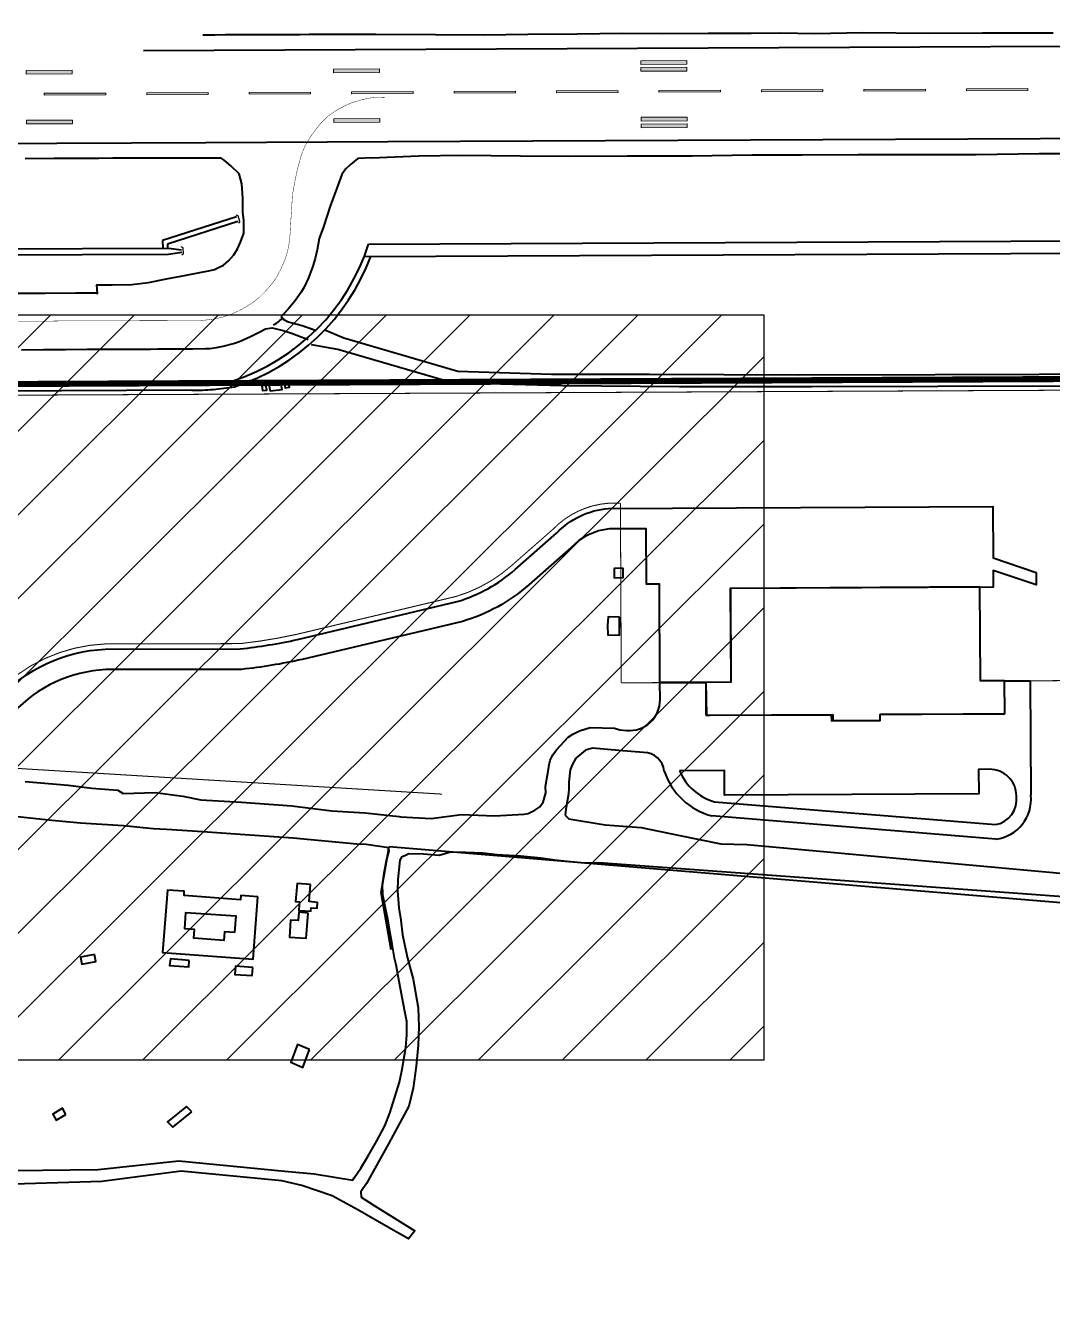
# Model space of a CAD drawing. Header units: metres. Extents: x 428 to 3974, y -4076 to 3914.
# Drawn here: x 1048.644 to 1049.078, y -4051.894 to -4051.354 of the extents above; entities that cross this region are included whole.
import ezdxf

# ---------------------------------------------------------------- set-up
doc = ezdxf.new("R2010")
doc.units = ezdxf.units.M
doc.header["$MEASUREMENT"] = 0
for name, pattern in [('CENTER', [50.79999999999998, 31.75, -6.349999999999998, 6.349999999999998, -6.349999999999998]), ('DASHED', [0.75, 0.5, -0.25]), ('HIDDEN', [9.524999999999995, 6.349999999999998, -3.174999999999998])]:
    doc.linetypes.add(name, pattern=pattern)
for name, color, linetype, lineweight in [('C-BLDG', 253, 'Continuous', 5), ('C-CLER-AERO', 253, 'Continuous', 5), ('C-FENC-AIRF-SECU', 253, 'DASHED', 0), ('C-NTWK-WATR-AIRF', 253, 'HIDDEN', 0), ('C-ROAD-AIRF', 253, 'Continuous', 5), ('C-ROAD-LAND', 253, 'Continuous', 9), ('C-RUNN', 253, 'Continuous', 5), ('C-RUNN-CNTR', 253, 'Continuous', 18), ('C-RUNN-MARK', 253, 'Continuous', 0), ('C-RUNW-MARK', 252, 'Continuous', 20), ('C-SHLD', 253, 'Continuous', 5)]:
    doc.layers.add(name, color=color, linetype=linetype, lineweight=lineweight)
for name, color, linetype in [('C-STRM-HEAD WALL', 253, 'Continuous'), ('C-TAXI-OTLN', 4, 'Continuous'), ('Dimension', 7, 'Continuous')]:
    doc.layers.add(name, color=color, linetype=linetype)
doc.styles.add('ADPI R', font='swiss.ttf')
doc.linetypes.add('OLS', pattern='A,4,-2,4,-2,["OLS",ADPI R,S=1.199999999999999,R=0,X=-1.7,Y=-0.5],-2,4,-2,4,-2', length=26)

# ---------------------------------------------------------------- blocks, each defined once
blk = doc.blocks.new('Kholsi_Close-flat-4')
at = {"layer": 'C-STRM-HEAD WALL', "ltscale": 0.1}
for points in [[(-0.1148039842955768, 1.495600229594856), (-0.9761678990907968, 1.918971878127194)], [(0.1148039828985929, -1.495600228547118), (-0.1148039842955768, 1.495600229594856)], [(0.1148039828985929, -1.495600228547118), (-0.6718523637391627, -2.045475796447135)]]:
    blk.add_lwpolyline(points, dxfattribs=at)
blk = doc.blocks.new('Kholsi_Close-flat-5')
at = {"layer": 'C-STRM-HEAD WALL', "ltscale": 0.1, "elevation": -1323.498}
for points in [[(-2.786217571236193, 2.307749363593757), (-3.720079387072473, 2.529319795896299)], [(-1.898249956779181, -0.5578244908247143), (-2.786217571236193, 2.307749363593757)], [(-1.898249956779181, -0.5578244908247143), (-2.54319365369156, -1.26862613344565)]]:
    blk.add_lwpolyline(points, dxfattribs=at)
blk = doc.blocks.new('*U20')
at = {"layer": 'C-RUNN-MARK'}
for points in [[(634049.5871011397, 3064402.841522975), (634048.7491451328, 3064403.16989735), (634037.8033326324, 3064375.238030447), (634038.6412886394, 3064374.909656072)], [(634031.3440803059, 3064356.28841147), (634030.5061242988, 3064356.616785845), (634019.5603117982, 3064328.684918942), (634020.3982678055, 3064328.356544566)], [(634013.1010594721, 3064309.735299965), (634012.263103465, 3064310.063674341), (634001.3172909644, 3064282.131807437), (634002.1552469715, 3064281.803433061)], [(633994.8580386379, 3064263.182188458), (633994.0200826308, 3064263.510562834), (633983.0742701305, 3064235.57869593), (633983.9122261379, 3064235.250321556)], [(633976.6150178041, 3064216.629076953), (633975.7770617969, 3064216.957451328), (633964.8312492965, 3064189.025584424), (633965.6692053035, 3064188.69721005)], [(633958.37199697, 3064170.075965447), (633957.5340409629, 3064170.404339823), (633946.5882284627, 3064142.472472919), (633947.4261844697, 3064142.144098544)], [(633940.1289761362, 3064123.522853942), (633939.291020129, 3064123.851228317), (633928.345207629, 3064095.919361414), (633929.1831636357, 3064095.590987038)], [(633921.8859553022, 3064076.969742436), (633921.0479992953, 3064077.298116812), (633910.1021867946, 3064049.366249909), (633910.9401428018, 3064049.037875533)], [(633903.6429344682, 3064030.416630931), (633902.8049784611, 3064030.745005306), (633891.8591659607, 3064002.813138402), (633892.6971219678, 3064002.484764028)], [(633885.3999136342, 3063983.863519425), (633884.5619576271, 3063984.1918938), (633873.6161451268, 3063956.260026897), (633874.4541011339, 3063955.931652522)]]:
    blk.add_hatch(color=256, dxfattribs=at).paths.add_polyline_path(points)
for points in [[(634048.7491451328, 3064403.16989735), (634037.8033326324, 3064375.238030447), (634038.6412886394, 3064374.909656072), (634049.5871011397, 3064402.841522975)], [(634030.5061242988, 3064356.616785845), (634019.5603117982, 3064328.684918942), (634020.3982678055, 3064328.356544566), (634031.3440803059, 3064356.28841147)], [(634012.263103465, 3064310.063674341), (634001.3172909644, 3064282.131807437), (634002.1552469715, 3064281.803433061), (634013.1010594721, 3064309.735299965)], [(633994.0200826308, 3064263.510562834), (633983.0742701305, 3064235.57869593), (633983.9122261379, 3064235.250321556), (633994.8580386379, 3064263.182188458)], [(633975.7770617969, 3064216.957451328), (633964.8312492965, 3064189.025584424), (633965.6692053035, 3064188.69721005), (633976.6150178041, 3064216.629076953)], [(633957.5340409629, 3064170.404339823), (633946.5882284627, 3064142.472472919), (633947.4261844697, 3064142.144098544), (633958.37199697, 3064170.075965447)], [(633939.291020129, 3064123.851228317), (633928.345207629, 3064095.919361414), (633929.1831636357, 3064095.590987038), (633940.1289761362, 3064123.522853942)], [(633921.0479992953, 3064077.298116812), (633910.1021867946, 3064049.366249909), (633910.9401428018, 3064049.037875533), (633921.8859553022, 3064076.969742436)], [(633902.8049784611, 3064030.745005306), (633891.8591659607, 3064002.813138402), (633892.6971219678, 3064002.484764028), (633903.6429344682, 3064030.416630931)], [(633884.5619576271, 3063984.1918938), (633873.6161451268, 3063956.260026897), (633874.4541011339, 3063955.931652522), (633885.3999136342, 3063983.863519425)]]:
    blk.add_lwpolyline(points, close=True, dxfattribs=at)
blk = doc.blocks.new('Sup 2400m-flat-2')
at = {"layer": 'C-RUNW-MARK'}
h = blk.add_hatch(color=256, dxfattribs=at)
h.paths.add_polyline_path([(-322.5000000018626, 19.64999998989515), (-322.5000000018626, 17.849999989965), (-300.0000000023283, 17.84999999043066), (-300.0000000018626, 19.64999999059364)])
h.paths.add_polyline_path([(-300.000000001397, 16.34999999054707), (-300.0000000018626, 14.54999999073334), (-322.5000000018626, 14.54999998991843), (-322.5000000018626, 16.349999989965)])
h.paths.add_polyline_path([(-322.5000000018626, 13.04999998991843), (-322.500000001397, 11.24999998998828), (-300.0000000018626, 11.24999999068677), (-300.0000000018626, 13.04999999061692)])
h = blk.add_hatch(color=256, dxfattribs=at)
h.paths.add_polyline_path([(-172.5000000018626, 19.64999999443534), (-172.5000000018626, 17.84999999450519), (-150.0000000018626, 17.8499999953201), (-150.0000000018626, 19.64999999536667)])
h.paths.add_polyline_path([(-150.0000000018626, 16.34999999520369), (-150.0000000018626, 14.54999999527354), (-172.5000000018626, 14.54999999469146), (-172.5000000018626, 16.34999999462161)])
h.paths.add_polyline_path([(-172.5000000013969, 13.04999999457504), (-172.5000000018626, 11.24999999441206), (-150.0000000018626, 11.24999999522697), (-150.0000000018626, 13.04999999515712)])
h = blk.add_hatch(color=256, dxfattribs=at)
h.paths.add_polyline_path([(-922.5000000018626, 13.04999997129198), (-922.500000001397, 11.24999997136183), (-900.000000001397, 11.24999997217674), (-900.0000000018626, 13.04999997210689)])
h.paths.add_polyline_path([(-922.5000000009312, -13.05000002880115), (-922.5000000009312, -11.25000002875458), (-900.0000000009312, -11.25000002805609), (-900.0000000009312, -13.05000002798624)])
h.paths.add_polyline_path([(-772.5000000018626, 13.04999997606501), (-772.5000000018626, 11.24999997613486), (-750.000000001397, 11.24999997660052), (-750.0000000018626, 13.04999997653067)])
h.paths.add_polyline_path([(-772.5000000009312, -13.0500000239117), (-772.5000000009312, -11.25000002409797), (-750.0000000009312, -11.25000002328306), (-750.0000000009312, -13.05000002321321)])
h.paths.add_polyline_path([(-622.5000000018626, 16.34999998053536), (-622.5000000018626, 14.54999998072162), (-600.0000000018626, 14.54999998142011), (-600.0000000018626, 16.34999998135026)])
h.paths.add_polyline_path([(-600.0000000018626, 13.0499999813037), (-600.000000001397, 11.24999998137355), (-622.5000000018626, 11.24999998067505), (-622.5000000018626, 13.04999998060521)])
h.paths.add_polyline_path([(-622.5000000009312, -16.35000001941807), (-622.5000000004657, -14.55000001925509), (-600.0000000009312, -14.55000001878943), (-600.0000000009312, -16.35000001860317)])
h.paths.add_polyline_path([(-600.0000000009312, -13.05000001878943), (-600.0000000009312, -11.25000001874286), (-622.5000000009312, -11.25000001920853), (-622.5000000009312, -13.05000001937151)])
h = blk.add_hatch(color=256, dxfattribs=at)
h.paths.add_polyline_path([(-322.5000000009313, -19.65000001015141), (-322.5000000009313, -17.85000001010485), (-300.0000000004657, -17.85000000928994), (-300.0000000009313, -19.65000000945292)])
h.paths.add_polyline_path([(-300.0000000009313, -16.35000000940635), (-300.0000000009313, -14.5500000094762), (-322.5000000004657, -14.55000001005828), (-322.5000000009313, -16.35000001010485)])
h.paths.add_polyline_path([(-322.5000000009313, -13.05000000994187), (-322.5000000009313, -11.25000001001172), (-300.0000000009313, -11.25000000942964), (-300.0000000009313, -13.05000000935979)])
h = blk.add_hatch(color=256, dxfattribs=at)
h.paths.add_polyline_path([(-172.5000000009313, -19.65000000537839), (-172.5000000009313, -17.85000000544824), (-150.0000000004656, -17.85000000474974), (-150.0000000009313, -19.65000000479631)])
h.paths.add_polyline_path([(-150.0000000009313, -16.35000000463333), (-150.0000000009313, -14.55000000470318), (-172.5000000004656, -14.55000000540167), (-172.5000000009313, -16.35000000533182)])
h.paths.add_polyline_path([(-172.5000000009313, -13.05000000551808), (-172.5000000009313, -11.25000000547152), (-150.0000000009313, -11.25000000465661), (-150.0000000009313, -13.05000000458676)])
for points in [[(-322.5000000018626, 19.64999998989515), (-322.5000000018626, 17.849999989965), (-300.0000000023283, 17.84999999043066), (-300.0000000018626, 19.64999999059364)], [(-172.5000000018626, 19.64999999443534), (-172.5000000018626, 17.84999999450519), (-150.0000000018626, 17.8499999953201), (-150.0000000018626, 19.64999999536667)], [(-922.5000000018626, 13.04999997129198), (-922.500000001397, 11.24999997136183), (-900.000000001397, 11.24999997217674), (-900.0000000018626, 13.04999997210689)], [(-772.5000000018626, 13.04999997606501), (-772.5000000018626, 11.24999997613486), (-750.000000001397, 11.24999997660052), (-750.0000000018626, 13.04999997653067)], [(-622.5000000018626, 16.34999998053536), (-622.5000000018626, 14.54999998072162), (-600.0000000018626, 14.54999998142011), (-600.0000000018626, 16.34999998135026)], [(-600.0000000018626, 13.0499999813037), (-600.000000001397, 11.24999998137355), (-622.5000000018626, 11.24999998067505), (-622.5000000018626, 13.04999998060521)], [(-300.000000001397, 16.34999999054707), (-300.0000000018626, 14.54999999073334), (-322.5000000018626, 14.54999998991843), (-322.5000000018626, 16.349999989965)], [(-322.5000000018626, 13.04999998991843), (-322.500000001397, 11.24999998998828), (-300.0000000018626, 11.24999999068677), (-300.0000000018626, 13.04999999061692)], [(-150.0000000018626, 16.34999999520369), (-150.0000000018626, 14.54999999527354), (-172.5000000018626, 14.54999999469146), (-172.5000000018626, 16.34999999462161)], [(-172.5000000013969, 13.04999999457504), (-172.5000000018626, 11.24999999441206), (-150.0000000018626, 11.24999999522697), (-150.0000000018626, 13.04999999515712)], [(-922.5000000009312, -13.05000002880115), (-922.5000000009312, -11.25000002875458), (-900.0000000009312, -11.25000002805609), (-900.0000000009312, -13.05000002798624)], [(-772.5000000009312, -13.0500000239117), (-772.5000000009312, -11.25000002409797), (-750.0000000009312, -11.25000002328306), (-750.0000000009312, -13.05000002321321)], [(-600.0000000009312, -13.05000001878943), (-600.0000000009312, -11.25000001874286), (-622.5000000009312, -11.25000001920853), (-622.5000000009312, -13.05000001937151)], [(-322.5000000009313, -13.05000000994187), (-322.5000000009313, -11.25000001001172), (-300.0000000009313, -11.25000000942964), (-300.0000000009313, -13.05000000935979)], [(-172.5000000009313, -13.05000000551808), (-172.5000000009313, -11.25000000547152), (-150.0000000009313, -11.25000000465661), (-150.0000000009313, -13.05000000458676)], [(-622.5000000009312, -16.35000001941807), (-622.5000000004657, -14.55000001925509), (-600.0000000009312, -14.55000001878943), (-600.0000000009312, -16.35000001860317)], [(-300.0000000009313, -16.35000000940635), (-300.0000000009313, -14.5500000094762), (-322.5000000004657, -14.55000001005828), (-322.5000000009313, -16.35000001010485)], [(-322.5000000009313, -19.65000001015141), (-322.5000000009313, -17.85000001010485), (-300.0000000004657, -17.85000000928994), (-300.0000000009313, -19.65000000945292)], [(-150.0000000009313, -16.35000000463333), (-150.0000000009313, -14.55000000470318), (-172.5000000004656, -14.55000000540167), (-172.5000000009313, -16.35000000533182)], [(-172.5000000009313, -19.65000000537839), (-172.5000000009313, -17.85000000544824), (-150.0000000004656, -17.85000000474974), (-150.0000000009313, -19.65000000479631)]]:
    blk.add_lwpolyline(points, close=True, dxfattribs=at)

msp = doc.modelspace()

# ---------------------------------------------------------------- hatches: boundary and pattern name
at = {"layer": 'Dimension'}
h = msp.add_hatch(dxfattribs=at)
h.set_pattern_fill('ANSI31', color=210, scale=0.2, style=0)
h.set_pattern_definition([(45, (-2541175.724286528, -12261592.13694821), (-0.0176776695296637, 0.0176776695296637), [])])
h.paths.add_polyline_path([(1048.396458678225, -4051.476202959478), (1048.956306389345, -4051.476202959478), (1048.956306389345, -4051.791322596654), (1048.396458678225, -4051.791322596654)])

# ---------------------------------------------------------------- linework, layer by layer
at = {"layer": 'C-BLDG', "lineweight": 40}
for points in [[(1048.745727825467, -4051.505962803156), (1048.743995073274, -4051.506102192343), (1048.744331203424, -4051.508125773758), (1048.746063949097, -4051.507986384571)], [(1048.752059919317, -4051.505228354723), (1048.74697403193, -4051.50576036343), (1048.747494957433, -4051.50827375719), (1048.752580842958, -4051.507741750345)], [(1048.755275151715, -4051.504774927288), (1048.753451285907, -4051.505079175472), (1048.753936544549, -4051.506969099061), (1048.755760410823, -4051.506664847151)], [(1048.896851773397, -4051.583346472249), (1048.892953773983, -4051.583430714101), (1048.892953050811, -4051.587335436732), (1048.896851050225, -4051.587251196743)], [(1049.047527137701, -4051.591230821923), (1048.941991088935, -4051.591888369188), (1048.942320287251, -4051.631561729253), (1048.931767667667, -4051.631692514882), (1048.932085924339, -4051.64550411062), (1048.984777041268, -4051.645280947105), (1048.984866178618, -4051.647882047237), (1049.005444570002, -4051.647743438498), (1049.00541497909, -4051.645205379591), (1049.05811244857, -4051.644808148161), (1049.058061064244, -4051.630969436035), (1049.047856332757, -4051.630904181988)], [(1048.895223752153, -4051.603964907244), (1048.89038499447, -4051.603931640403), (1048.890209202678, -4051.607564707413), (1048.890341529646, -4051.61154149206), (1048.895225673471, -4051.611566978635)], [(1048.764562580758, -4051.717084287793), (1048.758887426019, -4051.716677618339), (1048.758256205846, -4051.724302855447), (1048.759923100495, -4051.72439178744), (1048.759844693378, -4051.725757206917), (1048.75966174996, -4051.728016122371), (1048.764663312141, -4051.728405160026), (1048.764810872753, -4051.726986318022), (1048.767368664057, -4051.727121356071), (1048.76757109866, -4051.724712054372), (1048.763988113985, -4051.724305668042)], [(1048.742351461225, -4051.722311231435), (1048.735183415026, -4051.721772440837), (1048.735006338474, -4051.723504142032), (1048.711147656687, -4051.721799691335), (1048.7111933809, -4051.719957959965), (1048.704084291611, -4051.719457275361), (1048.70207060643, -4051.745782609224), (1048.740362577629, -4051.748696630016)], [(1048.732434919127, -4051.737449250311), (1048.728288187203, -4051.737133682832), (1048.728011414897, -4051.740805466787), (1048.715255411365, -4051.739834732503), (1048.715536249359, -4051.736163261473), (1048.711389520229, -4051.735847692133), (1048.711921675619, -4051.728890708775), (1048.732966719218, -4051.730394157708)], [(1048.763594595738, -4051.729155183897), (1048.759604563028, -4051.728820101486), (1048.759349270747, -4051.732323474378), (1048.756121056643, -4051.732120134995), (1048.755735615291, -4051.739421968476), (1048.762764619686, -4051.739832474978)], [(1048.673228443623, -4051.746615854219), (1048.667296262015, -4051.747793658764), (1048.667877742112, -4051.750797919125), (1048.673809614521, -4051.749619976745)], [(1048.713299740129, -4051.749214423017), (1048.705329342302, -4051.748467703477), (1048.70491988121, -4051.751282767519), (1048.713106351928, -4051.751958551943)], [(1048.740231518657, -4051.752116142899), (1048.73285297493, -4051.751601326406), (1048.732574769319, -4051.755114675627), (1048.739953193837, -4051.75562959829)], [(1048.764203425054, -4051.786906431556), (1048.759133658861, -4051.784679911227), (1048.756222730526, -4051.792210641444), (1048.761292738863, -4051.794437767134)], [(1048.714436795585, -4051.813215754122), (1048.712158910022, -4051.810980784834), (1048.704126684484, -4051.817431678191), (1048.706404720456, -4051.819666459352)], [(1048.661158853699, -4051.814307787583), (1048.659768389095, -4051.811739911452), (1048.655596583173, -4051.814175390766), (1048.65698712042, -4051.816743889019)]]:
    msp.add_lwpolyline(points, close=True, dxfattribs=at)
msp.add_lwpolyline([(1048.798691305355, -4051.744754745752), (1048.794521397934, -4051.720499561295), (1048.797885037516, -4051.701003489212)], dxfattribs=at)
msp.add_lwpolyline([(1048.797885037516, -4051.701003489212), (1049.190015004971, -4051.733678187371, -0.3384087255586539), (1049.489801536803, -4052.029136230365), (1049.512062504445, -4052.187049259559)], format="xyb", dxfattribs=at)
at = {"layer": 'C-CLER-AERO', "linetype": 'OLS', "lineweight": 40, "const_width": 0.0025992, "flags": 128}
msp.add_lwpolyline([(1046.852561944187, -4051.271280254364), (1049.495052298554, -4051.258763131812), (1049.496235827938, -4051.501339984254), (1046.853711057012, -4051.513869534374), (1046.852561944187, -4051.271280254364)], close=True, dxfattribs=at)
at = {"layer": 'C-FENC-AIRF-SECU', "lineweight": 40, "ltscale": 0.2, "const_width": 0.0004332, "flags": 128}
for points in [[(1049.131734492746, -4051.507798132614), (1048.105002711084, -4051.512658850417)], [(1048.895982342795, -4051.631781249434), (1048.895622416888, -4051.555797196121)], [(1048.93176580735, -4051.631611745), (1048.895982342795, -4051.631781249434)], [(1049.058055535913, -4051.630969400645), (1049.132094167196, -4051.630618686915)]]:
    msp.add_lwpolyline(points, dxfattribs=at)
for points in [[(1048.103601735574, -4051.53479310976), (1048.158267493848, -4051.548038778022), (1048.195495795481, -4051.559388806239, 0.0553225184495161), (1048.220266337064, -4051.561653780878, -0.0946968942070443), (1048.288194748596, -4051.570724382193, -0.2179149551678219), (1048.348254230362, -4051.630387839988, 0.2148990127998614), (1048.379531085514, -4051.652174205647), (1048.820143330865, -4051.678852939175)], [(1048.895622416888, -4051.555797196121), (1048.890487591293, -4051.555821520404, 0.1839627129918928), (1048.867068631132, -4051.566882279828), (1048.849687251285, -4051.582128633873, -0.1100200523554106), (1048.826035466068, -4051.595280950085), (1048.758582721022, -4051.611311604395, -0.0274390469308579), (1048.734767185547, -4051.615206592844), (1048.677782990061, -4051.615331429184, 0.1985392730102618), (1048.630908837565, -4051.637076485098, -0.1661861086222768), (1048.60274998846, -4051.652618059084), (1048.486464013369, -4051.645604369357)]]:
    msp.add_lwpolyline(points, format="xyb", dxfattribs=at)
at = {"layer": 'C-NTWK-WATR-AIRF', "lineweight": 40}
for points in [[(1048.733293329388, -4051.434702837036), (1048.702068098844, -4051.444758943409), (1048.702083045174, -4051.447914389089)], [(1048.733904190385, -4051.436599620745), (1048.704067708016, -4051.446208478078), (1048.704075741605, -4051.447904951066)], [(1048.789145867363, -4051.446225759701), (1049.505167344608, -4051.442834061698), (1049.52247655068, -4051.444368717388)], [(1048.377877962799, -4051.450077503115), (1048.392430459638, -4051.448295288846), (1048.5615548203, -4051.447523749561), (1048.578840930038, -4051.449104159266), (1048.596509189834, -4051.448414477646), (1048.704589069844, -4051.447902516589), (1048.710110607114, -4051.448620951862)], [(1048.787308816821, -4051.451432920188), (1049.505191968777, -4051.448032404423), (1049.522485860181, -4051.44633383596)], [(1048.377884117909, -4051.451377089263), (1048.392452845839, -4051.453021363482), (1048.561576925707, -4051.452190664724), (1048.578847289108, -4051.450446562038), (1048.596521287714, -4051.450968832836), (1048.704601167258, -4051.450456873641), (1048.710115654883, -4051.449686165095)]]:
    msp.add_lwpolyline(points, dxfattribs=at)
for points in [[(1048.789145867363, -4051.446225759701, -0.2410824602255357), (1048.731836437736, -4051.503998427778, -0.0484276270563008), (1048.714420607336, -4051.50539402397), (1048.093679679115, -4051.508334390015)], [(1048.790095816855, -4051.45141971776, -0.2282189068587852), (1048.732472194847, -4051.506525027693, -0.0488409653873518), (1048.714405105938, -4051.507993324786), (1048.093691989802, -4051.510933562309)]]:
    msp.add_lwpolyline(points, format="xyb", dxfattribs=at)
at = {"layer": 'C-ROAD-AIRF', "lineweight": 40}
for points in [[(1048.823997133434, -4051.504828577058), (1048.871103097242, -4051.506067653313), (1048.920436227717, -4051.506389130966), (1048.976618528389, -4051.506404656112), (1049.029887002916, -4051.506351099477), (1049.082170772855, -4051.506121046037), (1049.130984354787, -4051.505897541658), (1049.26448128561, -4051.505084158049), (1049.286301317182, -4051.505123433784), (1049.312304025539, -4051.505046463699), (1049.335005279188, -4051.504994762257), (1049.355441397079, -4051.504737413615), (1049.377913684142, -4051.504766439214), (1049.401608551876, -4051.504514773504), (1049.421524300263, -4051.504353252367), (1049.442811067239, -4051.504289309622), (1049.467697021574, -4051.504229090304), (1049.476488472451, -4051.502838115335), (1049.489251031563, -4051.500290633306), (1049.498100316175, -4051.496356890664), (1049.503860754915, -4051.493232180492), (1049.509533600439, -4051.489224719943), (1049.519245743774, -4051.480143449396), (1049.524102142104, -4051.473353223071)], [(1048.752316443738, -4051.476737606466), (1048.752312546619, -4051.477246320934), (1048.752965079644, -4051.477959416002), (1048.754766644002, -4051.478896516502), (1048.761101295729, -4051.480702477634), (1048.767046647169, -4051.48273282604)], [(1048.745576399867, -4051.482090504036), (1048.748328800802, -4051.481619608716), (1048.753077076771, -4051.482736724556), (1048.757021632534, -4051.484102343336), (1048.76358404851, -4051.486528501973)], [(1048.826897957851, -4051.500099667475), (1048.778687357925, -4051.486047935799), (1048.770628544525, -4051.482596346304)], [(1048.823997133434, -4051.504828577058), (1048.776167332683, -4051.490784959063), (1048.764983087336, -4051.488831634761)], [(1049.127762682293, -4051.500795207114), (1049.072669012029, -4051.501381955237), (1049.028680961602, -4051.501511597201), (1048.970726282824, -4051.501657731026), (1048.907871406548, -4051.501411837653), (1048.866416884609, -4051.501310450151), (1048.826897957851, -4051.500099667475)]]:
    msp.add_lwpolyline(points, dxfattribs=at)
msp.add_lwpolyline([(1048.632545475871, -4051.638573461339, -0.1983319657682875), (1048.677832794399, -4051.617549308703), (1048.734888367844, -4051.617424314037, 0.0275911143330268), (1048.759077957854, -4051.613473667891), (1048.82660715424, -4051.597424845339, 0.1102327023263491), (1048.85115530577, -4051.583791258872), (1048.86860329241, -4051.568486479238, -0.1840652343250261), (1048.890579968714, -4051.558039092586), (1049.05305703592, -4051.557269354478), (1049.053159681172, -4051.578935711772), (1049.071331438631, -4051.585090764926), (1049.071356510766, -4051.590382990554), (1049.053185223625, -4051.584327160508), (1049.053218549606, -4051.591361425013), (1048.94213232866, -4051.591887700499), (1048.942320287251, -4051.631561729253), (1048.912341400538, -4051.631703755946), (1048.912144031399, -4051.590043529063), (1048.906628877413, -4051.590069656387), (1048.906517818127, -4051.566627684176), (1048.89096968018, -4051.566701344341, 0.1845869886997806), (1048.874623475619, -4051.574730592907), (1048.856889042561, -4051.590286634058, -0.1109685243971601), (1048.828831119486, -4051.605801618785), (1048.761013311357, -4051.621919031382, -0.0281639775640199), (1048.735356245678, -4051.626087310851), (1048.678035087441, -4051.626212884799, 0.1974161156036065), (1048.638936605793, -4051.644423193425, -0.1717275762967402)], format="xyb", dxfattribs=at)
msp.add_arc((1048.719752395083, -4051.438616742507), 0.0511122013341726, 304.8983552192955, 310.9117646596504, dxfattribs=at)
at = {"layer": 'C-ROAD-LAND', "lineweight": 40}
for p, q in [((1048.912341400538, -4051.631703755946), (1048.931705753342, -4051.631612016946)), ((1048.912375547015, -4051.638913107232), (1048.912341400538, -4051.631703755946)), ((1048.931705753342, -4051.631612016946), (1048.931771217403, -4051.645430405751)), ((1049.058078770549, -4051.630969292611), (1049.068890943215, -4051.630918073595)), ((1049.058144436241, -4051.644831792578), (1049.058078770549, -4051.630969292611)), ((1049.068890943215, -4051.630918073595), (1049.06912009234, -4051.679294307843)), ((1048.931771217403, -4051.645430405751), (1048.932637608167, -4051.645426302344)), ((1048.932637608167, -4051.645426302344), (1048.933503997069, -4051.645422198936)), ((1048.933503997069, -4051.645422198936), (1048.985487416875, -4051.645175959111)), ((1048.985487416875, -4051.645175959111), (1048.985499727097, -4051.647775133267)), ((1048.985499727097, -4051.647775133267), (1049.005426702112, -4051.647680738136)), ((1049.005414392357, -4051.645081569568), (1049.058144436241, -4051.644831792578)), ((1049.005426702112, -4051.647680738136), (1049.005414392357, -4051.645081569568)), ((1048.873484519333, -4051.654817505867), (1048.875466839433, -4051.653528371022)), ((1048.875466839433, -4051.653528371022), (1048.878260615305, -4051.652152258099)), ((1048.878260615305, -4051.652152258099), (1048.882864356064, -4051.650608432606)), ((1048.882864356064, -4051.650608432606), (1048.893091983185, -4051.651008294091)), ((1048.893091983185, -4051.651008294091), (1048.895442883507, -4051.651696193159)), ((1048.895442883507, -4051.651696193159), (1048.898338741646, -4051.651928910181)), ((1048.868546999083, -4051.660051769704), (1048.873484519333, -4051.654817505867)), ((1048.883781303675, -4051.659450455696), (1048.880901903868, -4051.660260629968)), ((1048.894893344515, -4051.660343960985), (1048.883781303675, -4051.659450455696)), ((1048.865476617613, -4051.666441894264), (1048.86597588195, -4051.664528935344)), ((1048.86597588195, -4051.664528935344), (1048.867071367358, -4051.662278226704)), ((1048.867071367358, -4051.662278226704), (1048.868546999083, -4051.660051769704)), ((1048.876829773676, -4051.663641368167), (1048.875163246435, -4051.666426510677)), ((1048.880901903868, -4051.660260629968), (1048.876829773676, -4051.663641368167)), ((1048.905347273242, -4051.661184060514), (1048.894893344515, -4051.660343960985)), ((1048.864007983845, -4051.67556375371), (1048.865325677232, -4051.667387922422)), ((1048.865325677232, -4051.667387922422), (1048.865476617613, -4051.666441894264)), ((1048.87434925281, -4051.668551498219), (1048.873844026611, -4051.673847220034)), ((1048.875163246435, -4051.666426510677), (1048.87434925281, -4051.668551498219)), ((1048.643910107226, -4051.673515948595), (1048.662182923895, -4051.675024378241)), ((1048.662182923895, -4051.675024378241), (1048.672163690463, -4051.676295199558)), ((1048.864130244148, -4051.678313910157), (1048.864007983845, -4051.67556375371)), ((1048.873844026611, -4051.673847220034), (1048.873856254876, -4051.676519901619)), ((1048.672163690463, -4051.676295199558), (1048.683077340037, -4051.6771170284)), ((1048.683077340037, -4051.6771170284), (1048.685329318535, -4051.678575310051)), ((1048.685329318535, -4051.678575310051), (1048.69894165548, -4051.678213873073)), ((1048.69894165548, -4051.678213873073), (1048.710589011689, -4051.679781803057)), ((1048.710589011689, -4051.679781803057), (1048.718197982781, -4051.681266005278)), ((1048.718197982781, -4051.681266005278), (1048.735440305457, -4051.682287967891)), ((1048.862919891742, -4051.682313769251), (1048.864130244148, -4051.678313910157)), ((1048.873601185646, -4051.678799086377), (1048.872493474302, -4051.68516141282)), ((1048.873856254876, -4051.676519901619), (1048.873601185646, -4051.678799086377)), ((1048.735440305457, -4051.682287967891), (1048.756723290332, -4051.683875679166)), ((1048.756723290332, -4051.683875679166), (1048.773621246707, -4051.685912697703)), ((1048.773621246707, -4051.685912697703), (1048.787673260574, -4051.6868290651)), ((1048.787673260574, -4051.6868290651), (1048.802041435637, -4051.688372160435)), ((1048.856678333156, -4051.687009775206), (1048.859424916119, -4051.685677479148)), ((1048.859424916119, -4051.685677479148), (1048.86161676005, -4051.684201973618)), ((1048.86161676005, -4051.684201973618), (1048.862919891742, -4051.682313769251)), ((1048.872493474302, -4051.68516141282), (1048.872304480546, -4051.687695964367)), ((1048.802041435637, -4051.688372160435), (1048.802807457768, -4051.688417744951)), ((1048.802807457768, -4051.688417744951), (1048.815554738533, -4051.689176286698)), ((1048.802807457768, -4051.688417744951), (1048.802807457768, -4051.688417744951)), ((1048.815554738533, -4051.689176286698), (1048.828456306387, -4051.687464832456)), ((1048.828456306387, -4051.687464832456), (1048.842580443271, -4051.688079376832)), ((1048.842580443271, -4051.688079376832), (1048.854851691541, -4051.687339040578)), ((1048.854851691541, -4051.687339040578), (1048.856678333156, -4051.687009775206)), ((1048.872304480546, -4051.687695964367), (1048.873750489694, -4051.689374419987)), ((1048.873750489694, -4051.689374419987), (1048.889165435941, -4051.691791859583)), ((1048.889165435941, -4051.691791859583), (1048.904457633872, -4051.693030259699)), ((1049.054313729074, -4051.697867672086), (1048.93432258584, -4051.688065732956)), ((1048.904457633872, -4051.693030259699), (1048.920038887788, -4051.696265445218)), ((1048.920038887788, -4051.696265445218), (1048.938028782629, -4051.699919619724)), ((1048.938028782629, -4051.699919619724), (1048.949077434861, -4051.700100462079)), ((1048.949077434861, -4051.700100462079), (1048.955217920732, -4051.700699810997)), ((1048.955217920732, -4051.700699810997), (1049.138767820806, -4051.717572945297))]:
    msp.add_line(p, q, dxfattribs=at)
msp.add_lwpolyline([(1048.920575173129, -4051.668985816777, 0.2269570459182427), (1048.93537531842, -4051.682066728488), (1049.05414668892, -4051.691769023553, 0.4063881323166906), (1049.063057048269, -4051.679679456294), (1049.063056550943, -4051.679574228019, 0.4142135623755371), (1049.051740124845, -4051.668364505411), (1049.047068157256, -4051.668386635498), (1049.047117400937, -4051.678783320949), (1048.939685008511, -4051.679292212368), (1048.939635759708, -4051.668895528779)], format="xyb", close=True, dxfattribs=at)
for points in [[(1048.627603306924, -4051.838216452987), (1048.674874132522, -4051.837564573751), (1048.708879663632, -4051.83390493238), (1048.753672778629, -4051.838356453121), (1048.766105400887, -4051.839520401449), (1048.782498247945, -4051.842109105677), (1048.782498247945, -4051.842109105677), (1048.783064669487, -4051.841107725294), (1048.785858410433, -4051.837119902611), (1048.788805805635, -4051.832145036325), (1048.792698881146, -4051.825496723071), (1048.796050032624, -4051.819129125342), (1048.798174037155, -4051.813844804779), (1048.802271995716, -4051.800648790911), (1048.803359727864, -4051.795142718718), (1048.804842208535, -4051.786062075883), (1048.805360559863, -4051.780614110768), (1048.805284851719, -4051.775087540165), (1048.804451183439, -4051.770832453981), (1048.803353019082, -4051.764900178776), (1048.801834324398, -4051.75660077402), (1048.800866619241, -4051.751087173015), (1048.800035924674, -4051.748201721475), (1048.799169937637, -4051.742261246905), (1048.798276016512, -4051.73763241911), (1048.797191239451, -4051.73105449149), (1048.796268530213, -4051.727052413986), (1048.795229299483, -4051.721382153348), (1048.795045232889, -4051.717024113179), (1048.795780625683, -4051.712319371417), (1048.796737899095, -4051.706903693394), (1048.797852812358, -4051.702844488562), (1048.797495211032, -4051.702000211121), (1048.797660138015, -4051.701578523161), (1048.788065210939, -4051.700185016856), (1048.784126187698, -4051.700058077589), (1048.757279938576, -4051.69746545808), (1048.7328917715, -4051.695763494016), (1048.71910190212, -4051.694819412321), (1048.703668534313, -4051.693753638431), (1048.69799421078, -4051.693473435134), (1048.68552258613, -4051.692275908902), (1048.667340788082, -4051.691139659971), (1048.65526874226, -4051.690039743796), (1048.640749267325, -4051.688413159117)], [(1049.136799494293, -4051.726312163412), (1048.886469597951, -4051.707982012198), (1048.88032080282, -4051.708060947374), (1048.868874198314, -4051.706859813199), (1048.86195375307, -4051.705900064797), (1048.853339670715, -4051.70507255675), (1048.843566287797, -4051.704504317731), (1048.837422360689, -4051.703863456041), (1048.830320441187, -4051.703533326403), (1048.823722974886, -4051.703384059608), (1048.819031750806, -4051.704756797419), (1048.81232461615, -4051.70423064673), (1048.806167761818, -4051.704137229488), (1048.804789485433, -4051.704779756382), (1048.803075229306, -4051.705516730563), (1048.802286475454, -4051.70671709919), (1048.801523160213, -4051.714922779367), (1048.801319235493, -4051.719742643774), (1048.801891976525, -4051.726995770946), (1048.802740375069, -4051.732115359173), (1048.80348096278, -4051.738434759096), (1048.804540154081, -4051.742977406025), (1048.805662223627, -4051.748167093039), (1048.807959883497, -4051.75718066016), (1048.810158445057, -4051.76919548133), (1048.81038173337, -4051.777236391918), (1048.810126721416, -4051.785070757509), (1048.809288382088, -4051.793930062221), (1048.808004791871, -4051.803164587483), (1048.806108793733, -4051.810857880056), (1048.797562924702, -4051.826745438517), (1048.788216183916, -4051.843599823429), (1048.785932488762, -4051.847035489172), (1048.786064398498, -4051.849358116403), (1048.791467629396, -4051.852842203468), (1048.808764639799, -4051.863526468292), (1048.806069151521, -4051.866985325829), (1048.796633505285, -4051.861604792192), (1048.784633410652, -4051.854715044737), (1048.773808737774, -4051.848699049219), (1048.773808737774, -4051.848699049219), (1048.76093835386, -4051.844421737954), (1048.752449247543, -4051.842431011738), (1048.709970229794, -4051.838307296053), (1048.676427469612, -4051.842754119203), (1048.629542121221, -4051.8440391078)]]:
    msp.add_lwpolyline(points, dxfattribs=at)
for centre, radius, start, end in [((1048.899379694392, -4051.638974667654), 0.0129960000002067, 265.4057573916183, 0.2713735817361962), ((1048.905290601798, -4051.670104847416), 0.0089209663218409, 6.197317840325784, 89.63592685609858), ((1048.941642060899, -4051.660063219384), 0.0289433161594721, 198.2804081067363, 255.3514682347093), ((1049.052392927953, -4051.6811480719), 0.0168295718463525, 276.5535175451993, 6.323925522227553)]:
    msp.add_arc(centre, radius, start, end, dxfattribs=at)
at = {"layer": 'C-RUNN', "lineweight": 40, "ltscale": 0.1}
for points in [[(1048.693961381004, -4051.36436039874), (1049.4400822283, -4051.360825688705)], [(1048.3739955961, -4051.404864738823), (1048.720353065547, -4051.403223862068), (1048.797277321596, -4051.402859429956), (1049.348999453731, -4051.400245632172)]]:
    msp.add_lwpolyline(points, dxfattribs=at)
at = {"layer": 'C-RUNN-CNTR', "linetype": 'CENTER', "lineweight": 40, "const_width": 0.00017328, "flags": 128}
msp.add_lwpolyline([(1047.85471788703, -4051.482357143552), (1047.869158465438, -4051.482278187886), (1047.88646837559, -4051.482238452077), (1047.90536118627, -4051.482156162277), (1047.920432242122, -4051.48209425354), (1047.935408153594, -4051.481989973352), (1047.944111547921, -4051.482033367395), (1047.952224222966, -4051.481913392559), (1047.961180809908, -4051.481906523124), (1047.972832504217, -4051.481789014429), (1047.983756624651, -4051.481762024701), (1047.993479100544, -4051.481725853995), (1048.002840318274, -4051.48164863804), (1048.012520328187, -4051.481608833313), (1048.02366910784, -4051.481624030635), (1048.034595274855, -4051.481545885221), (1048.044088852615, -4051.481489726469), (1048.054621593118, -4051.481437386141), (1048.065971425292, -4051.481407192663), (1048.076721873157, -4051.481342001945), (1048.088025952712, -4051.481269384861), (1048.097972604935, -4051.48127652438), (1048.105936420639, -4051.481241802812), (1048.113127885875, -4051.481180218176), (1048.122387276985, -4051.481165836692), (1048.144473982067, -4051.4810972839), (1048.154372055572, -4051.481031428219), (1048.163283081283, -4051.480966215149), (1048.177066190657, -4051.480926620901), (1048.18863734093, -4051.480923154518), (1048.200465048686, -4051.480875547171), (1048.214418415003, -4051.480818645225), (1048.227596333273, -4051.480748226062), (1048.250151128997, -4051.480649371758), (1048.265978752658, -4051.480553477198), (1048.279225263768, -4051.480531317309), (1048.290700041712, -4051.480458933055), (1048.298430761345, -4051.480271638498), (1048.306153824576, -4051.480337244586), (1048.314043838088, -4051.480283373162), (1048.324370715325, -4051.480269015893), (1048.333081055456, -4051.480231334582), (1048.344459068519, -4051.480354181618), (1048.35457665429, -4051.480167384386), (1048.355335230962, -4051.480168958322), (1048.361904291925, -4051.480145850346), (1048.367762220581, -4051.480130282357), (1048.368717525643, -4051.480077928991), (1048.375904070236, -4051.480055588425), (1048.38311700013, -4051.480033951938), (1048.389926658035, -4051.479980503336), (1048.396994456672, -4051.4799643244), (1048.404537564632, -4051.479924299882), (1048.411868043733, -4051.479928673372), (1048.418982561235, -4051.479884608776), (1048.426424474944, -4051.479845638514), (1048.433647105493, -4051.479801499412), (1048.4411841864, -4051.479795566887), (1048.4487320157, -4051.479732220188), (1048.456154422858, -4051.479780246631), (1048.463134268788, -4051.479669428558), (1048.470905529358, -4051.479694438294), (1048.47828541093, -4051.479694097429), (1048.488380411197, -4051.47962644057), (1048.497449074895, -4051.479577834845), (1048.501044381898, -4051.479449787304), (1048.515471112006, -4051.479378200263), (1048.527393564605, -4051.479336761996), (1048.539143191208, -4051.47931085819), (1048.551208458398, -4051.479222933889), (1048.564219200541, -4051.479161138773), (1048.576123177097, -4051.479108397976), (1048.587375612952, -4051.479034862608), (1048.600069775269, -4051.479023345873), (1048.610360956774, -4051.478998935908), (1048.620723448717, -4051.478959239215), (1048.631286127982, -4051.478829748124), (1048.646401880798, -4051.478781775698), (1048.653700143122, -4051.478803611487), (1048.662439051573, -4051.478654827119), (1048.678791261767, -4051.478659075812), (1048.687755272281, -4051.478642727375), (1048.696644029603, -4051.478605943859), (1048.711448099953, -4051.47857833387), (1048.717545286775, -4051.478552538098), (1048.721255992562, -4051.478266759903), (1048.724547219952, -4051.477788730652), (1048.728064980381, -4051.476958713621), (1048.731146259722, -4051.47584437871), (1048.734311928064, -4051.474412161052), (1048.737510473025, -4051.472662023395), (1048.740471979626, -4051.470745961309), (1048.742875102465, -4051.468795395583), (1048.745018765819, -4051.466682220936), (1048.746833410603, -4051.464710039214), (1048.748498680559, -4051.462702113331), (1048.750013767299, -4051.460654112637), (1048.751959771872, -4051.456961865664), (1048.753114723158, -4051.454382912383), (1048.754030746896, -4051.452159945979), (1048.754892584891, -4051.449289119929), (1048.755482408707, -4051.446188890502), (1048.755846343958, -4051.443510313645), (1048.756184231513, -4051.43787087606), (1048.756562291202, -4051.431830437049), (1048.75697143285, -4051.425354390532), (1048.757879955251, -4051.420221923978), (1048.758744161599, -4051.416033762634), (1048.759209791221, -4051.413984163792), (1048.759917473444, -4051.411405799107), (1048.76059861856, -4051.408964772836), (1048.76144485271, -4051.406657659575), (1048.762211830378, -4051.404885473789), (1048.763031024974, -4051.403425366745), (1048.764129154873, -4051.401491767854), (1048.765665861335, -4051.399277617351), (1048.767538225301, -4051.396831271365), (1048.768842170038, -4051.395232624502), (1048.770422230963, -4051.393688342662), (1048.771542228316, -4051.39253477113), (1048.772912650858, -4051.391413145825), (1048.775103187677, -4051.389978700444), (1048.777291485131, -4051.388679395556), (1048.779279057891, -4051.387635118455), (1048.78161666498, -4051.386613038496), (1048.784850160149, -4051.385547299997), (1048.787742333044, -4051.38482881257), (1048.789772485406, -4051.384440730453), (1048.791807704162, -4051.384229636878), (1048.795879303966, -4051.384143541694)], dxfattribs=at)
at = {"layer": 'C-SHLD', "lineweight": 40}
for points in [[(1049.078522453573, -4051.357052314222), (1049.064054593001, -4051.356959379405), (1049.048599832714, -4051.357015264348), (1049.026428080653, -4051.357127864973), (1048.997775131394, -4051.356900493741), (1048.97784677709, -4051.357227378652), (1048.963373972592, -4051.356974189297), (1048.95094288981, -4051.357115174771), (1048.932688628812, -4051.357201983348), (1048.913388158683, -4051.357271918223), (1048.896442208928, -4051.357157711998), (1048.877370568481, -4051.357416405471), (1048.856543916301, -4051.357561365828), (1048.83798414052, -4051.357855339662), (1048.817446839553, -4051.357754803389), (1048.792198091303, -4051.357601179868), (1048.787608348787, -4051.357584570662), (1048.783290409972, -4051.357609125913), (1048.77948888347, -4051.357579517305), (1048.775585487508, -4051.357631408737), (1048.77171004985, -4051.357629302085), (1048.767980704107, -4051.357624151871), (1048.764011620101, -4051.357625696004), (1048.760120510147, -4051.357652193994), (1048.756424587709, -4051.357665463478), (1048.752322917827, -4051.35767587194), (1048.748294405196, -4051.357703824655), (1048.744563694135, -4051.357732781336), (1048.740956419636, -4051.357746251986), (1048.737222108547, -4051.357730955944), (1048.733188097388, -4051.357773213775), (1048.728657851019, -4051.357770255894), (1048.72415983912, -4051.357813225255), (1048.719136686553, -4051.357857887761), (1048.719088317849, -4051.357858180195)], [(1048.790362999332, -4051.409673483238), (1048.790362999332, -4051.409673483238), (1048.810364048951, -4051.408868109003), (1048.828630828787, -4051.408650712238), (1048.853312688437, -4051.408912123308), (1048.873845976335, -4051.409009591803), (1048.898539405805, -4051.408854331017), (1048.925972184189, -4051.408871046395), (1048.951347949472, -4051.408499664755), (1048.972500039753, -4051.408441688061), (1048.996136679337, -4051.408325038046), (1049.017794175562, -4051.408309561328), (1049.046086881333, -4051.408334194809), (1049.072739026532, -4051.407862122298), (1049.09304778839, -4051.407856757879)]]:
    msp.add_lwpolyline(points, dxfattribs=at)
for points in [[(1048.730913417903, -4051.413171335251, 0), (1048.728104533651, -4051.410691599488, 0), (1048.726781561062, -4051.409896225796, 0), (1048.726165155438, -4051.409869858191, 0), (1048.719486709241, -4051.409812434703, 0), (1048.713405191456, -4051.40980962956, 0), (1048.708461429015, -4051.409894532651, 0), (1048.704134840076, -4051.409902018622, 0), (1048.697772623528, -4051.409948283002, 0), (1048.693372751609, -4051.409921490715, 0), (1048.686857141112, -4051.409928954334, 0), (1048.681023028237, -4051.409943447576, 0), (1048.675080243056, -4051.410059857309, 0), (1048.669727047463, -4051.410062256397, 0), (1048.656254988187, -4051.410079873295, 0), (1048.643970821541, -4051.410208168567, 0)], [(1048.639182392531, -4051.467036777303, 0), (1048.652385130548, -4051.466949037403, 0), (1048.665361037035, -4051.466853539587, 0), (1048.67401424984, -4051.466819911391, 0), (1048.674485727236, -4051.467067950532, 0), (1048.674206258287, -4051.463483396114, 0), (1048.68066219103, -4051.463400823191, 0), (1048.68910410956, -4051.463250712618, 0), (1048.696053687972, -4051.462444313929, 0), (1048.703691051365, -4051.460940429136, 0), (1048.711972657614, -4051.459410830528, 0), (1048.722161125415, -4051.457447976932, 0), (1048.723937674449, -4051.457010568247, 0), (1048.725981844612, -4051.456050080374, 0), (1048.727794818137, -4051.455091963649, 0), (1048.730006832652, -4051.453129698649, 0), (1048.732134880055, -4051.450740245298, 0), (1048.733755829301, -4051.448200813622, 0), (1048.734923793957, -4051.445347261743, 0), (1048.736377873947, -4051.441554942296, 0), (1048.736371935368, -4051.436202221677, 0), (1048.73600813935, -4051.43276677759, 0), (1048.735981855564, -4051.426743433938, 0), (1048.735614233673, -4051.420759695709, 0), (1048.73437591691, -4051.416456035465, 0), (1048.730913417903, -4051.413171335251, 0)]]:
    msp.add_polyline3d(points, dxfattribs=at)
at = {"layer": 'C-TAXI-OTLN', "color": 253, "lineweight": 40}
msp.add_lwpolyline([(1048.642446995736, -4051.49093755068), (1048.651734927227, -4051.490826058329), (1048.661063503031, -4051.490812155545), (1048.669959192187, -4051.490630903408), (1048.679941391595, -4051.490640697196), (1048.687463008356, -4051.490642775909), (1048.696876383875, -4051.490624078676), (1048.700010069669, -4051.490582495124), (1048.704963762336, -4051.490517883689), (1048.70973208968, -4051.490465398074), (1048.71482654151, -4051.490478173956), (1048.720140320738, -4051.490404733583), (1048.72195669359, -4051.490351450757), (1048.72481680524, -4051.489916998089), (1048.727609905903, -4051.48937958771), (1048.732047986262, -4051.488247280136), (1048.734531212621, -4051.487359392583), (1048.739173201867, -4051.485353610606), (1048.743101393827, -4051.483322869182), (1048.745576399867, -4051.482090504036)], dxfattribs=at)
msp.add_polyline3d([(1048.790362999332, -4051.409673483238, 0), (1048.784531914652, -4051.410052235365, 0), (1048.781530378409, -4051.412528659344, 0), (1048.77943824653, -4051.414480581075, 0), (1048.777867403836, -4051.416848139033, 0), (1048.775720433355, -4051.422519317955, 0), (1048.772841271502, -4051.43022854732, 0), (1048.771497818664, -4051.434540941507, 0), (1048.770062894118, -4051.438890616537, 0), (1048.768300975696, -4051.443907220975, 0), (1048.767341442895, -4051.448622713924, 0), (1048.766570406058, -4051.452381360472, 0), (1048.765626582806, -4051.455573772208, 0), (1048.763738214061, -4051.460445773915, 0), (1048.761885675159, -4051.464401389599, 0), (1048.760579262883, -4051.466540503443, 0), (1048.757972599962, -4051.470327452884, 0), (1048.754991761432, -4051.473883637354, 0), (1048.752963382774, -4051.475958463863, 0), (1048.752316443738, -4051.476737606466, 0), (1048.752312546619, -4051.477246320934, 0), (1048.752965079644, -4051.477959416002, 0), (1048.754766644002, -4051.478896516502, 0), (1048.761101295729, -4051.480702477634, 0), (1048.766682285839, -4051.482608393893, 0)], dxfattribs=at)
at = {"layer": 'Dimension', "color": 210}
msp.add_lwpolyline([(1048.396458678225, -4051.476202959478), (1048.956306389345, -4051.476202959478), (1048.956306389345, -4051.791322596654), (1048.396458678225, -4051.791322596654)], close=True, dxfattribs=at)

# ---------------------------------------------------------------- block references
at = {"lineweight": 40, "xscale": 0.0008664000162988, "yscale": 0.0008664000162988, "zscale": 0.0008664000162988, "rotation": 0.2713628720925263}
for name, p in [('Sup 2400m-flat-2', (1049.443643438653, -4051.380304287315)), ('Kholsi_Close-flat-5', (1048.736371935368, -4051.436202221677, 1.146678667199999)), ('Kholsi_Close-flat-4', (1048.710809611273, -4051.449104312003))]:
    msp.add_blockref(name, p, dxfattribs=at)
at = {"layer": 'C-RUNN-MARK', "lineweight": 40, "xscale": 0.0008663995821894, "yscale": 0.0008663995821894, "zscale": 0.0008663995821894, "rotation": 111.6703719335296}
msp.add_blockref('*U20', (3718.856647537113, -3581.496478849218), dxfattribs=at)

doc.saveas('drawing.dxf')
